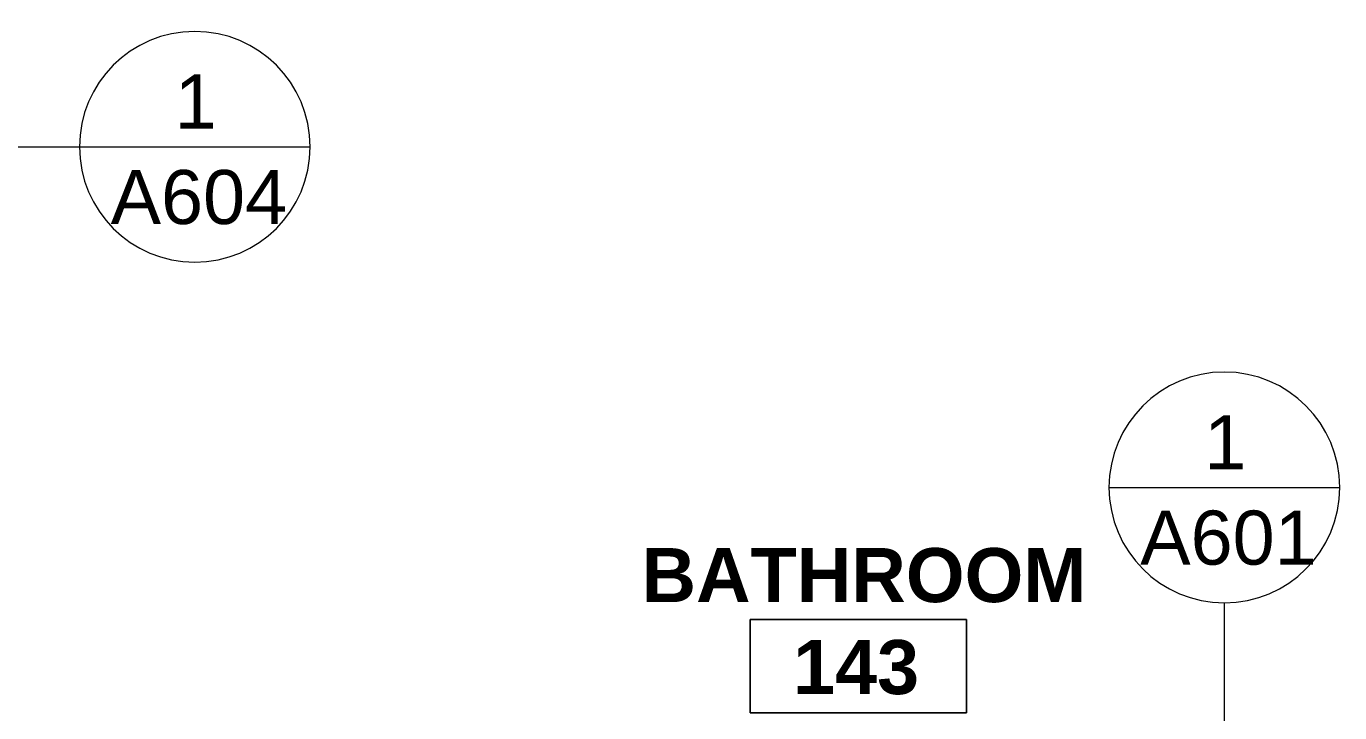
# Model space of a CAD drawing. Header units: inches. Extents: x -545 to 1083, y -2066 to -269.
# Drawn here: x -104.7 to 4.5, y -1671.7 to -1614.5 of the extents above; entities that cross this region are included whole.
import ezdxf

# ---------------------------------------------------------------- set-up
doc = ezdxf.new("R2010")
doc.units = ezdxf.units.IN
doc.header["$MEASUREMENT"] = 0
doc.layers.add('A-ANNO-SYMB', color=150, linetype='Continuous', lineweight=9)
doc.layers.add('A-AREA-IDEN', color=2, linetype='Continuous', lineweight=9)
doc.styles.add('Swis721 Lt BT', font='swissl.ttf', dxfattribs={"height": 4.5})
doc.styles.add('Swis721 Lt BT_B', font='', dxfattribs={"height": 4.5})
doc.styles.get('Swis721 Lt BT_B').set_extended_font_data('Swis721 Lt BT', bold=True)

# ---------------------------------------------------------------- blocks, each defined once
blk = doc.blocks.new('Floor Plan - Callout Head-3511279-1ST FLOOR - CONSTRUCTION')
at = {"layer": 'A-ANNO-SYMB'}
blk.add_line((-0.2, 0), (0.2, 0), dxfattribs=at)
for start, end in [(360, 180), (180, 360)]:
    blk.add_arc((0, 0), 0.2, start, end, dxfattribs=at)
blk = doc.blocks.new('Room Tag - Room Name and Number-3379422-1ST FLOOR - CONSTRUCTION')
at = {"layer": 'A-AREA-IDEN'}
for p, q in [((-0.1881, -0.1636), (-0.1881, -0.0018)), ((-0.1881, -0.0018), (0.1869, -0.0018)), ((0.1869, -0.0018), (-0.1881, -0.0018)), ((-0.1881, -0.0018), (-0.1881, -0.1636)), ((0.1869, -0.0018), (0.1869, -0.1636)), ((0.1869, -0.1636), (0.1869, -0.0018)), ((0.1869, -0.1636), (-0.1881, -0.1636)), ((-0.1881, -0.1636), (0.1869, -0.1636))]:
    blk.add_line(p, q, dxfattribs=at)

msp = doc.modelspace()

# ---------------------------------------------------------------- linework, layer by layer
at = {"layer": 'A-ANNO-SYMB'}
for p, q in [((-110.67, -1624.56), (-100.32, -1624.56)), ((-5.05, -1681.04), (-5.05, -1662.51))]:
    msp.add_line(p, q, dxfattribs=at)

# ---------------------------------------------------------------- block references
at = {"layer": 'A-ANNO-SYMB', "xscale": 47.99999999999997, "yscale": 47.99999999999997, "zscale": 47.99999999999997}
for p in [(-90.72, -1624.56), (-5.05, -1652.91)]:
    msp.add_blockref('Floor Plan - Callout Head-3511279-1ST FLOOR - CONSTRUCTION', p, dxfattribs=at)
at = {"layer": 'A-AREA-IDEN', "xscale": 47.99999999999997, "yscale": 47.99999999999997, "zscale": 47.99999999999997}
msp.add_blockref('Room Tag - Room Name and Number-3379422-1ST FLOOR - CONSTRUCTION', (-35.49, -1663.81), dxfattribs=at)

# ---------------------------------------------------------------- texts
at = {"layer": 'A-ANNO-SYMB', "char_height": 4.5, "attachment_point": 1, "style": 'Swis721 Lt BT'}
for s, insert, width in [('1', (-92.4, -1618.54), 4.0905), ('A604', (-97.72, -1626.49), 16.968), ('1', (-6.73, -1646.9), 4.0905), ('A601', (-12.05, -1654.84), 16.968)]:
    msp.add_mtext(s, dxfattribs=dict(at, insert=insert, width=width))
at = {"layer": 'A-AREA-IDEN', "char_height": 4.5, "attachment_point": 1, "style": 'Swis721 Lt BT_B'}
for s, insert, width in [('BATHROOM', (-53.55, -1657.96), 43.632), ('143', (-40.94, -1665.61), 12.726)]:
    msp.add_mtext(s, dxfattribs=dict(at, insert=insert, width=width))

doc.saveas('drawing.dxf')
